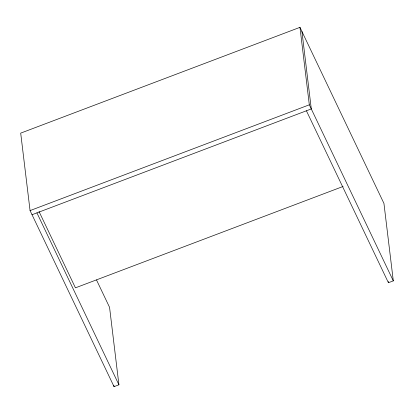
<?xml version="1.0" encoding="UTF-8"?>
<svg xmlns="http://www.w3.org/2000/svg" width="414" height="414" viewBox="0 0 414 414"><rect width="100%" height="100%" fill="white"/><g stroke="black" fill="none" stroke-linecap="round" stroke-linejoin="round"><path stroke-width="0.62" d="M306.407 110.797L388.415 282.726L393.3 280.873L383.938 203.409L299.959 27.345L20.7 133.127L30.062 210.591L114.041 386.655L118.927 384.803L109.565 307.338L96.498 279.947M30.062 210.591L309.32 104.809L299.959 27.345M32.033 214.726L311.292 108.944L301.935 31.48M343.113 186.45L75.436 287.844L39.04 211.533M309.32 104.809L393.3 280.873M36.918 212.874L118.927 384.803M388.26 281.448L388.415 282.726M113.886 385.372L114.041 386.655"/></g></svg>
